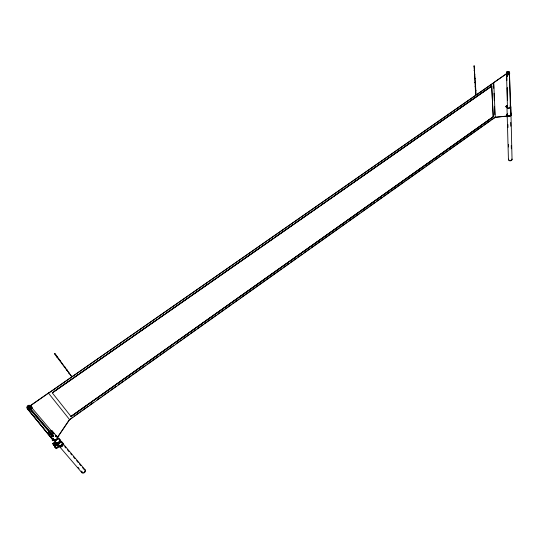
<?xml version="1.0" encoding="UTF-8"?>
<svg xmlns="http://www.w3.org/2000/svg" width="539" height="539" viewBox="0 0 539 539"><rect width="100%" height="100%" fill="white"/><g stroke="black" fill="none" stroke-linecap="round" stroke-linejoin="round"><path stroke-width="0.81" d="M53.617 435.094C52.6 436.9 54.385 434.986 52.903 435.182C50.882 435.93 52.526 437.062 53.442 436.159M507.017 106.661L506.323 107.241L505.899 106.378M507.394 107.274L507.435 107.443M54.634 444.042L55.099 443.738M55.146 443.846L54.688 444.116M53.61 435.472L52.943 435.438L53.038 435.02M91.893 403.435L91.414 403.415M475.647 94.696L474.131 65.859L476.146 94.669L475.647 94.696L476.146 94.669M474.374 66.061L473.862 66.048M51.832 434.832L51.859 435.249M51.987 434.65L52.027 435.067M506.431 106.81C504.949 106.594 507.778 104.795 506.532 106.722M507.179 107.187L507.415 106.769M506.532 107.045L507.206 105.833L506.66 105.651M506.141 106.978L506.323 107.241M507.058 116.168L495.051 117.307L507.084 116.013M506.559 107.032L506.916 106.702M51.791 435.95L52.943 435.438M52.445 434.71C52.788 433.417 50.572 435.189 51.973 435.04M52.552 434.966L52.492 434.313M52.195 435.97L52.128 436.529M69.666 419.544L58.212 436.307L69.531 419.436M506.936 73.27L506.936 73.634M507.01 105.59L506.087 106.21M52.748 435.829L52.155 435.761L52.505 435.263M53.502 436.091L52.95 436.509M506.707 106.493L506.855 106.365M507.361 106.911L507.502 106.695A1.449 0.97 -5.1 0 0 508.924 107.968A1.449 0.97 -5.1 0 0 510.211 106.54M478.187 129.138L477.81 129.117M508.803 71.68L508.311 71.802A1.166 0.755 -5.8 0 0 506.876 72.799L506.694 73.102A1.509 0.97 -5.8 0 1 506.707 72.125L507.26 71.741A1.509 0.97 -5.8 0 1 508.762 71.66L508.843 73.183M27.3 408.043L27.334 408.077A1.819 1.321 -38.1 0 0 28.884 408.138L29.658 407.605A1.819 1.321 -38.1 0 0 30.211 406.076L29.861 406.521A1.408 1.024 -38.1 0 1 29.133 407.659A1.408 1.024 -38.1 0 1 27.866 407.915L27.3 408.043L29.234 410.3L26.99 407.545A1.819 1.321 -38.1 0 1 27.887 405.665A1.819 1.321 -38.1 0 1 29.847 405.496L53.981 433.935M51.912 434.784L52.62 434.704M507.549 106.143L507.327 106.311A1.94 1.294 -5.1 0 0 507.745 108.103A1.94 1.294 -5.1 0 0 510.446 107.685A1.94 1.294 -5.1 0 0 510.029 105.893M58.165 444.015L54.446 446.683L57.053 444.635L58.764 446.629L56.171 448.67L59.876 446.016M506.828 116.208L507.583 115.737M510.77 113.466L511.228 113.143L511.241 113.823M53.388 439.703L52.458 440.356L52.896 440.862M57.444 436.799L58.38 436.132L58.805 436.644M57.053 444.635L55.369 441.967L52.613 443.759L55.706 441.549M56.804 443.988L54.412 445.874L57.08 443.968M48.342 392.985L69.666 419.699L495.213 117.347L493.771 82.75L48.497 393.227M70.959 416.404L493.165 116.741L491.703 85.944L488.94 87.87M491.932 86.085L52.337 392.938L71.033 416.519L493.273 116.815L491.703 85.944M72.947 417.024L69.666 419.699M74.315 416.054L80.493 411.661M81.867 410.691L88.039 406.298M89.413 405.328L93.53 402.397M96.966 399.965L101.083 397.041M102.45 396.064L108.629 391.678M110.003 390.701L116.175 386.315M118.236 384.853L123.727 380.952M125.102 379.975L131.273 375.589M132.648 374.612L138.139 370.711M139.513 369.734L145.685 365.348M147.059 364.371L158.729 356.084M160.096 355.113L166.275 350.721M167.649 349.75L173.821 345.358M175.882 343.895L181.373 340.001M182.748 339.024L188.919 334.638M190.294 333.661L195.785 329.76M197.159 328.783L203.331 324.397M204.705 323.42L216.368 315.133M217.743 314.163L223.921 309.77M225.295 308.8L231.467 304.407M232.841 303.437L239.02 299.044M240.387 298.074L281.567 268.82M282.935 267.843L289.113 263.456M290.487 262.48L296.666 258.093M298.033 257.116L302.15 254.192M303.524 253.222L309.703 248.829M311.077 247.859L339.213 227.869M340.581 226.892L346.759 222.506M348.133 221.529L359.796 213.242M361.17 212.265L367.349 207.879M368.716 206.909L374.895 202.516M376.269 201.546L382.447 197.153M383.815 196.183L389.993 191.79M391.368 190.819L404.405 181.555M405.779 180.578L424.995 166.928M426.362 165.951L432.541 161.565M433.915 160.588L440.094 156.202M441.461 155.225L447.639 150.839M449.014 149.862L482.641 125.978M484.009 125.001L490.187 120.615M491.561 119.638L495.213 117.347M28.924 409.802L29.369 409.849M31.801 407.794L31.666 408.245M507.273 76.417L506.808 76.134L507.273 76.417L507.239 73.432A1.509 0.97 -5.8 0 0 509.052 73.183A1.509 0.97 -5.8 0 0 509.308 71.99L509.099 75.137L509.274 71.963M26.99 407.545L27.321 407.046A1.408 1.024 -38.1 0 1 29.315 405.651L31.289 407.962M29.537 405.766L29.881 405.53M28.702 406.81L48.402 393.072M493.609 82.676L507.947 72.677M507.987 72.752L28.735 406.905A2.122 1.287 -31.7 0 0 27.806 409.114A2.223 1.354 -31.6 0 1 27.765 407.572A2.223 1.354 -31.6 0 1 29.739 406.224M54.938 390.775L65.974 383.067M67.355 382.104L72.88 378.25M74.254 377.287L78.398 374.403M79.779 373.439L85.984 369.1M87.365 368.137L98.408 360.436M100.476 358.987L105.307 355.619M106.688 354.655L117.724 346.954M119.106 345.991L130.148 338.283M131.523 337.32L137.735 332.987M139.116 332.024L157.058 319.506M158.432 318.542L163.957 314.688M165.338 313.725L169.475 310.835M170.856 309.871L181.892 302.163M183.273 301.207L189.485 296.868M190.867 295.904L208.802 283.386M210.183 282.423L215.708 278.569M217.082 277.605L221.226 274.715M222.607 273.751L241.236 260.755M242.617 259.791L248.135 255.937M249.517 254.974L260.553 247.266M261.934 246.303L267.452 242.456M268.833 241.492L272.977 238.602M274.351 237.638L292.987 224.635M294.361 223.672L299.886 219.818M301.261 218.854L312.303 211.153M313.685 210.19L319.203 206.336M320.584 205.372L324.721 202.482M326.102 201.519L332.314 197.186M333.695 196.223L344.731 188.515M346.112 187.559L351.63 183.705M353.011 182.741L364.054 175.034M365.435 174.07L376.471 166.369M377.852 165.406L384.064 161.067M385.446 160.11L403.381 147.585M404.762 146.621L415.805 138.921M417.179 137.957L428.222 130.249M429.603 129.286L435.815 124.954M437.19 123.99L455.132 111.472M456.513 110.508L467.549 102.801M468.93 101.837L487.559 88.834M52.256 392.816L491.817 86.018M509.106 74.483L508.978 74.908L509.133 74.47A1.866 0.984 -56.9 0 0 508.984 72.482A1.866 0.984 -56.9 0 0 507.078 74.045A2.035 1.071 -56.9 0 0 507.502 75.959A2.035 1.071 -56.9 0 1 507.044 73.978A2.035 1.071 -56.9 0 1 509.187 72.374A2.035 1.071 -56.9 0 1 509.085 74.732M52.263 440.269L52.667 440.302M52.62 440.457L52.256 440.41M507.448 106.621L507.091 107.16L507.462 107.537M52.62 435.216L52.559 435.768M51.771 436.408L52.398 436.091L52.856 436.624M52.155 435.249L51.798 435.195M52.613 435.317L52.984 435.263M507.442 73.237L507.691 73.291A1.166 0.755 -5.8 0 0 508.816 73.034A1.166 0.755 -5.8 0 0 509.126 72.287L509.025 72.132M51.939 435.276L51.549 434.986M52.499 434.387L51.582 435.034M54.971 353.517L54.513 353.901L71.748 376.667L55.012 353.557L54.513 353.901M71.869 376.316L71.384 376.653M493.273 116.815L71.033 416.519M509.348 74.968L509.146 74.806A2.035 1.071 -56.9 0 0 509.214 72.394A2.035 1.071 -56.9 0 0 507.078 73.998A1.866 0.984 -56.9 0 0 507.502 75.77M54.365 446.561L56.171 448.67M52.613 443.759L54.412 445.874M48.921 431.773A2.324 1.738 -39.3 0 0 48.833 434.124L55.881 442.351M59.681 446.777L81.915 472.723M56.211 443.301L57.491 444.796M57.309 443.011L60.725 447.006M77.98 467.286L79.065 468.546M81.234 471.079L82.312 472.346A1.617 1.26 -41.6 0 0 82.582 472.541M29.658 407.605L51.933 433.774M29.295 407.908L51.589 434.07M28.884 408.138L51.205 434.293M52.263 430.998L59.256 439.258M60.867 441.165L61.945 442.431M63.016 443.705L85.068 469.752M55.598 435.835L56.676 437.109M64.747 446.629L65.866 447.956M67.442 449.809L69.059 451.709M70.67 453.616L71.748 454.889M73.365 456.789L74.982 458.696M76.592 460.602L78.209 462.509M79.287 463.776L80.897 465.683M82.514 467.582L84.131 469.489M30.191 406.029L31.996 408.01M27.887 409.054L52.963 439.757M493.542 82.608L493.785 88.376M493.993 93.314L494.303 100.732M494.546 106.493L494.89 114.733M509.375 73.156L509.483 78.128M509.631 79.833L510.932 113.244M506.707 72.125L506.929 80.446M507.138 87.931L507.475 100.409M506.498 72.624L507.475 108.386M507.927 124.482L508.001 127.521M508.479 144.499L508.546 146.999M506.963 106.951L508.432 159.49M506.903 116.229L506.923 116.909M507.26 71.741L507.307 73.405M506.95 71.909L506.983 73.23M507.374 87.736L507.462 91.064M510.81 107.045L512.05 159.638M509.503 72.469L510.345 107.429M510.709 122.414L510.79 126.227M511.248 145.429L511.329 148.764M508.56 71.849L508.594 73.351M507.529 75.682A2.035 1.071 -56.9 0 1 506.566 74.281A2.035 1.071 -56.9 0 1 508.587 72.159A2.035 1.071 -56.9 0 1 509.052 74.086M507.778 72.913A1.779 0.937 -56.9 0 1 509.045 72.576A1.779 0.937 -56.9 0 1 509.146 73.944M507.415 75.628A1.779 0.937 -56.9 0 1 506.788 74.854A1.779 0.937 -56.9 0 1 507.469 73.243M511.902 158.985A1.819 1.28 -4 0 1 510.285 160.844A1.819 1.28 -4 0 1 508.546 159.16M511.511 159.867A1.361 0.957 -4 0 1 511.343 160.09M510.79 160.42A1.361 0.957 -4 0 1 509.436 160.366M508.998 159.995A1.361 0.957 -4 0 1 508.897 159.76M510.662 113.931A2.082 1.401 -5 0 1 510.494 115.872A2.082 1.401 -5 0 1 507.63 115.993A2.082 1.401 -5 0 1 507.509 114.066M510.716 114.167A1.92 1.294 -5 0 1 510.305 115.845A1.92 1.294 -5 0 1 507.819 115.952A1.92 1.294 -5 0 1 507.448 114.302M510.702 113.709A1.92 1.294 -5 0 1 510.298 115.386A1.92 1.294 -5 0 1 507.805 115.494A1.92 1.294 -5 0 1 507.435 113.844M510.75 113.554A2.082 1.401 -5 0 1 510.399 115.467A2.082 1.401 -5 0 1 507.583 115.508A2.082 1.401 -5 0 1 507.495 113.608M62.194 442.546A2.655 2.008 -40 0 1 62.686 445.814A2.655 2.008 -40 0 1 58.973 446.541M60.658 441.461A2.655 2.008 -39.9 0 1 62.335 443.961A2.655 2.008 -39.9 0 1 58.967 446.002M62.275 442.97A2.271 1.718 -40 0 1 62.76 445.153M62.591 445.45A2.271 1.718 -40 0 1 61.709 446.305M61.237 446.548A2.271 1.718 -40 0 1 59.701 446.588M61.17 441.865A2.277 1.725 -39.9 0 1 61.877 444.23A2.277 1.725 -39.9 0 1 59.128 445.686M58.96 439.453A2.668 2.015 -39.8 0 1 60.786 441.326A2.668 2.015 -39.8 0 1 58.542 443.92A2.668 2.015 -39.8 0 1 56.016 442.856M56.386 443.301A1.617 0.93 -33 0 1 54.574 445.194A1.617 0.93 -33 0 1 53.9 443.752A1.617 0.93 -33 0 1 56.325 443.166M55.786 447.646A1.624 0.923 -33.1 0 1 55.227 446.454M55.591 446.009A1.624 0.923 -33.1 0 1 56.885 445.322M59.607 439.905A2.284 1.725 -39.8 0 1 60.355 440.666M60.388 441.69A2.284 1.725 -39.8 0 1 60.139 442.303M59.829 442.735A2.284 1.725 -39.8 0 1 59.58 442.991M59.155 443.314A2.284 1.725 -39.8 0 1 58.522 443.61M56.898 443.462A2.284 1.725 -39.8 0 1 56.689 443.294M57.916 438.456A2.675 2.015 -39.8 0 1 59.883 440.619A2.675 2.015 -39.8 0 1 56.871 443.051A2.675 2.015 -39.8 0 1 55.221 440.632M58.475 438.813A2.291 1.725 -39.8 0 1 59.472 440.895A2.291 1.725 -39.8 0 1 57.067 442.721A2.291 1.725 -39.8 0 1 55.45 441.111M31.545 407.484A2.425 1.476 -31.6 0 0 29.921 405.982A2.425 1.476 -31.6 0 0 27.246 408.239A2.425 1.476 -31.6 0 0 29.295 409.391A2.425 1.476 -31.6 0 1 27.267 408.272A2.425 1.476 -31.6 0 1 29.935 406.008A2.425 1.476 -31.6 0 1 31.558 407.518M29.234 409.842A2.432 1.476 -31.7 0 1 27.57 408.306A2.432 1.476 -31.7 0 1 30.615 406.312A2.432 1.476 -31.7 0 1 31.531 408.333M29.51 409.734A2.432 1.476 -31.7 0 1 27.502 408.434A2.432 1.476 -31.7 0 1 30.507 406.285A2.432 1.476 -31.7 0 1 31.511 408.306M30.009 406.17A2.223 1.354 -31.6 0 1 31.498 407.147M29.072 409.384A2.223 1.354 -31.6 0 1 28.122 409.357M27.738 408.764A2.021 1.226 -31.7 0 1 29.423 406.608A2.021 1.226 -31.7 0 1 31.39 407.329M29.187 409.364A2.021 1.226 -31.7 0 1 28.513 409.384M84.266 469.354A2.163 1.684 -41.6 0 1 85.364 471.369A2.163 1.684 -41.6 0 1 83.046 473.148A2.163 1.684 -41.6 0 1 81.544 471.436M84.859 470.392A1.617 1.26 -41.6 0 1 84.845 471.457M84.65 471.814A1.617 1.26 -41.6 0 1 84.374 472.137M84.044 472.393A1.617 1.26 -41.6 0 1 83.666 472.568M82.13 472.076A1.617 1.26 -41.6 0 1 82.029 471.746M50.895 430.587A2.324 1.738 -39.3 0 1 52.6 431.591A2.324 1.738 -39.3 0 1 51.771 433.801L51.286 434.164A2.324 1.738 -39.3 0 1 48.833 434.124M50.807 431.079A1.738 1.3 -39.3 0 1 52.121 432.265A1.738 1.3 -39.3 0 1 50.558 433.989A1.738 1.3 -39.3 0 1 48.982 433.113M56.912 436.408A2.493 1.873 -39.6 0 1 56.568 440.006A2.493 1.873 -39.6 0 1 53.307 438.975M55.766 436.307A2.493 1.873 -39.6 0 1 56.608 436.314M57.43 437.082A2.297 1.732 -39.6 0 1 56.11 440.114A2.297 1.732 -39.6 0 1 53.482 439.083M56.811 436.563A2.297 1.732 -39.6 0 1 57.262 436.866M55.827 435.93A2.493 1.873 -39.6 0 1 57.471 438.012A2.493 1.873 -39.6 0 1 54.722 440.222A2.493 1.873 -39.6 0 1 53.085 438.14M55.786 436.091A2.297 1.732 -39.6 0 1 57.356 437.702A2.297 1.732 -39.6 0 1 55.416 439.939A2.297 1.732 -39.6 0 1 53.24 439.029M29.982 409.121L30.528 408.899L29.989 409.094M69.032 373.325L69.565 373.278L69.032 373.325M66.668 370.145L67.207 370.091L66.668 370.145M64.821 366.877L64.276 367.052L64.821 366.877M61.877 363.677L62.409 363.562L61.877 363.677M59.438 360.396L59.977 360.281L59.438 360.396M56.979 357.074L57.525 357.02L56.979 357.074M475.405 90.667L475.903 90.687L475.405 90.667M475.405 82.608L474.893 82.635L475.405 82.608M475.155 86.644L475.654 86.664L475.155 86.644M474.65 78.499L475.155 78.519L474.677 78.458M474.643 70.218L474.125 70.252L474.643 70.218M474.394 74.369L474.899 74.389L474.421 74.328M52.815 439.878L27.745 409.155L52.795 439.898M56.325 447.714A1.624 0.923 -33.1 0 0 57.929 445.713A1.624 0.923 -33.1 0 0 55.456 446.359A1.624 0.923 -33.1 0 0 56.325 447.714M54.648 445.039A1.617 0.93 -33 0 0 56.245 443.045A1.617 0.93 -33 0 0 53.772 443.685A1.617 0.93 -33 0 0 54.648 445.039"/></g></svg>
